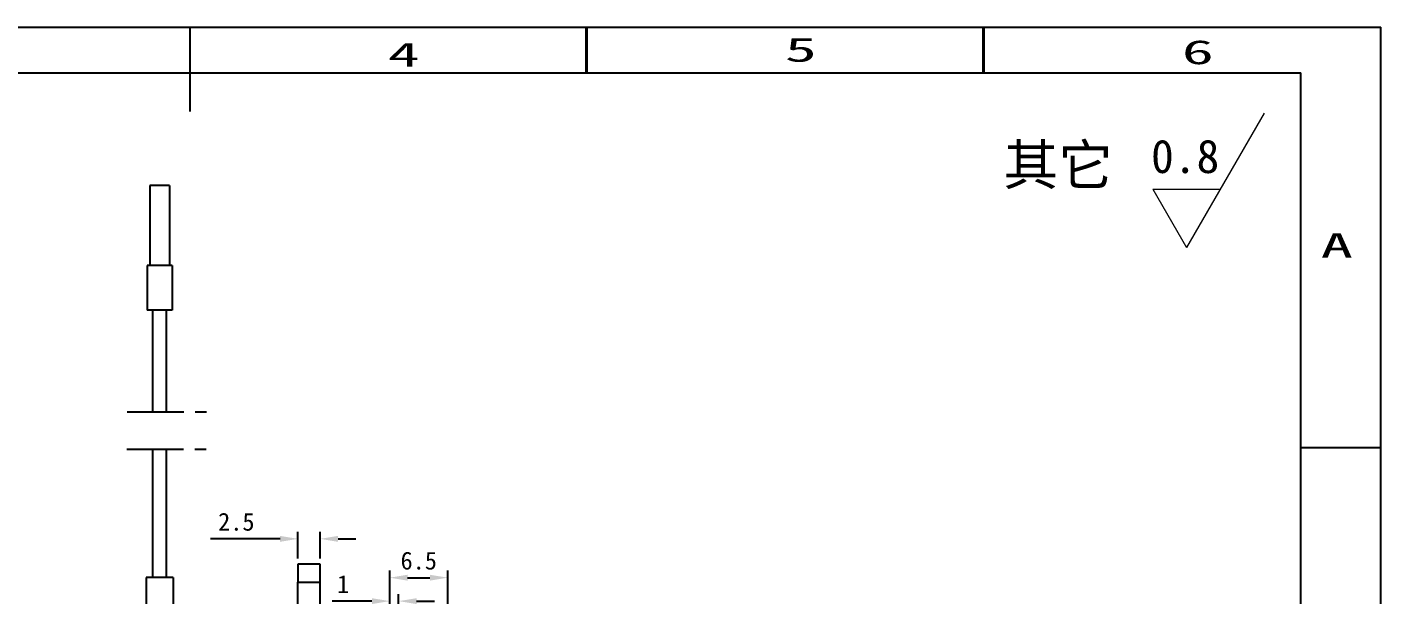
# Model space of a CAD drawing. Header units: millimetres. Extents: x 493 to 760, y 16 to 205.
# Drawn here: x 608.2 to 760, y 141.4 to 205.1 of the extents above; entities that cross this region are included whole.
import ezdxf
from ezdxf.enums import TextEntityAlignment as Align

# ---------------------------------------------------------------- set-up
doc = ezdxf.new("R2010")
doc.units = ezdxf.units.MM
doc.header["$PDSIZE"] = -1
doc.linetypes.add('CENTER', pattern=[10.16, 6.35, -1.27, 1.27, -1.27])
doc.layers.add('中心线', color=6, linetype='CENTER')
doc.layers.add('标注', color=5, linetype='Continuous')
doc.dimstyles.new('副本 Standard', dxfattribs={"dimtxt": 2, "dimasz": 2, "dimexe": 0.8, "dimexo": 0.625, "dimgap": 0.9, "dimtad": 1, "dimtih": 1, "dimtoh": 1, "dimdsep": 46, "dimtxsty": 'Standard', "dimcen": 0.09, "dimclrd": 5, "dimclre": 5, "dimadec": 3, "dimazin": 2, "dimtfac": 1, "dimtdec": 4, "dimtofl": 0, "dimtmove": 0, "dimatfit": 3, "dimfxl": 0, "dimtolj": 1, "dimtzin": 0, "dimarcsym": 0})

# ---------------------------------------------------------------- blocks, each defined once
blk = doc.blocks.new('*D74')
at = {"layer": 'Defpoints', "color": 0}
for p in [(638.56, 147.65), (638.56, 144.8), (641.06, 144.8)]:
    blk.add_point(p, dxfattribs=at)
at = {"layer": '标注', "color": 5, "lineweight": -2}
for p, q in [((636.56, 147.65), (628.76, 147.65)), ((638.56, 145.43), (638.56, 148.45)), ((641.06, 145.43), (641.06, 148.45)), ((643.06, 147.65), (645.06, 147.65))]:
    blk.add_line(p, q, dxfattribs=at)
at = {"layer": '标注', "color": 5}
for points in [[(636.56, 147.98), (636.56, 147.31), (638.56, 147.65)], [(643.06, 147.98), (643.06, 147.31), (641.06, 147.65)]]:
    blk.add_solid(points, dxfattribs=at)
at = {"layer": '标注', "color": 0, "insert": (631.66, 149.55), "char_height": 2, "attachment_point": 5}
blk.add_mtext('\\A1;2.5', dxfattribs=at)
blk = doc.blocks.new('*D75')
at = {"layer": 'Defpoints', "color": 0}
for p in [(655.36, 143.29), (648.86, 137.8), (655.36, 130.78)]:
    blk.add_point(p, dxfattribs=at)
at = {"layer": '标注', "color": 5, "lineweight": -2}
for p, q in [((648.86, 138.43), (648.86, 144.09)), ((650.86, 143.29), (653.36, 143.29)), ((655.36, 131.41), (655.36, 144.09))]:
    blk.add_line(p, q, dxfattribs=at)
at = {"layer": '标注', "color": 5}
for points in [[(650.86, 143.62), (650.86, 142.96), (648.86, 143.29)], [(653.36, 143.62), (653.36, 142.96), (655.36, 143.29)]]:
    blk.add_solid(points, dxfattribs=at)
at = {"layer": '标注', "color": 0, "insert": (652.11, 145.19), "char_height": 2, "attachment_point": 5}
blk.add_mtext('\\A1;6.5', dxfattribs=at)
blk = doc.blocks.new('*D76')
at = {"layer": 'Defpoints', "color": 0}
for p in [(648.86, 140.66), (648.86, 137.8), (649.86, 134.8)]:
    blk.add_point(p, dxfattribs=at)
at = {"layer": '标注', "color": 5, "lineweight": -2}
for p, q in [((648.86, 138.43), (648.86, 141.46)), ((649.86, 135.43), (649.86, 141.46)), ((646.86, 140.66), (642.39, 140.66)), ((651.86, 140.66), (653.86, 140.66))]:
    blk.add_line(p, q, dxfattribs=at)
at = {"layer": '标注', "color": 5}
for points in [[(646.86, 140.99), (646.86, 140.33), (648.86, 140.66)], [(651.86, 140.99), (651.86, 140.33), (649.86, 140.66)]]:
    blk.add_solid(points, dxfattribs=at)
at = {"layer": '标注', "color": 0, "insert": (643.63, 142.56), "char_height": 2, "attachment_point": 5}
blk.add_mtext('\\A1;1', dxfattribs=at)

msp = doc.modelspace()

# ---------------------------------------------------------------- linework, layer by layer
at = {"color": 5, "linetype": 'Continuous'}
for p, q in [((492.909, 205.067), (759.99, 205.067)), ((626.45, 205.067), (626.45, 195.584)), ((670.894, 199.934), (670.894, 205.067)), ((670.963, 205.067), (670.963, 199.934)), ((715.408, 199.934), (715.408, 205.067)), ((715.477, 205.067), (715.477, 199.934)), ((759.99, 16.222), (759.99, 205.067)), ((759.99, 157.856), (750.997, 157.856))]:
    msp.add_line(p, q, dxfattribs=at)
at = {"color": 7, "linetype": 'Continuous'}
for p in [(499.496, 199.934), (750.997, 25.215)]:
    msp.add_line(p, (750.997, 199.934), dxfattribs=at)
at = {"color": 7, "linetype": 'Continuous', "lineweight": 25}
for p, q in [((624.16, 187.302), (621.96, 187.302)), ((621.96, 187.302), (621.96, 178.302)), ((624.16, 187.302), (624.16, 178.302)), ((621.66, 178.302), (621.66, 173.302)), ((624.46, 178.302), (621.66, 178.302)), ((624.46, 178.302), (624.46, 173.302)), ((624.46, 173.302), (621.66, 173.302)), ((622.31, 161.907), (622.31, 173.302)), ((623.81, 173.302), (623.81, 161.907)), ((622.31, 143.302), (622.31, 157.723)), ((623.81, 157.723), (623.81, 143.302)), ((641.06, 144.802), (638.56, 144.802)), ((638.56, 144.802), (638.56, 142.802)), ((641.06, 142.802), (641.06, 144.802)), ((621.56, 143.302), (621.56, 139.802)), ((624.56, 143.302), (621.56, 143.302)), ((624.56, 143.302), (624.56, 139.802)), ((638.56, 142.802), (641.06, 142.802)), ((638.56, 137.302), (638.56, 142.802)), ((641.06, 137.302), (641.06, 142.802))]:
    msp.add_line(p, q, dxfattribs=at)
at = {"layer": '中心线'}
for p, q in [((619.428, 161.907), (628.707, 161.907)), ((619.385, 157.723), (628.618, 157.723))]:
    msp.add_line(p, q, dxfattribs=at)
at = {"layer": '标注', "color": 5, "lineweight": 13}
for p, q in [((746.895, 195.407), (738.188, 180.326)), ((734.407, 186.874), (741.977, 186.889)), ((734.407, 186.874), (738.188, 180.326))]:
    msp.add_line(p, q, dxfattribs=at)

# ---------------------------------------------------------------- texts
at = {"color": 5, "linetype": 'Continuous', "width": 1.99836}
for s, p, p2 in [('5', (693.151, 201.175), (696.748, 201.175)), ('6', (737.664, 200.902), (741.261, 200.902)), ('4', (648.637, 200.629), (652.234, 200.629)), ('A', (753.246, 179.213), (756.843, 179.213))]:
    msp.add_text(s, height=2.7, dxfattribs=at).set_placement(p, p2, align=Align.FIT)
at = {"insert": (717.665, 191.861), "char_height": 4.5, "width": 23.525, "attachment_point": 1}
msp.add_mtext('{\\fSimSun|b0|i0|c134|p2;其它}', dxfattribs=at)
at = {"layer": '标注', "color": 0, "lineweight": 13, "insert": (734.217, 192.441), "char_height": 3, "width": 23.22522, "attachment_point": 1}
msp.add_mtext('{\\H1.25x;0.8}', dxfattribs=at)

# ---------------------------------------------------------------- dimensions: what is measured, and where the dimension line sits
at = {"layer": '标注', "color": 0}
for base, p1, p2, picture, middle in [((638.56, 147.648), (641.06, 144.802), (638.56, 144.802), '*D74', (631.66, 149.548)), ((655.36, 143.289), (648.86, 137.802), (655.36, 130.785), '*D75', (652.11, 145.189)), ((648.86, 140.66), (649.86, 134.802), (648.86, 137.802), '*D76', (643.626, 142.56))]:
    dim = msp.add_linear_dim(base=base, p1=p1, p2=p2, dimstyle='副本 Standard', dxfattribs=at)
    dim.commit()
    dim.dimension.update_dxf_attribs({"geometry": picture, "text_midpoint": middle})

doc.saveas('drawing.dxf')
